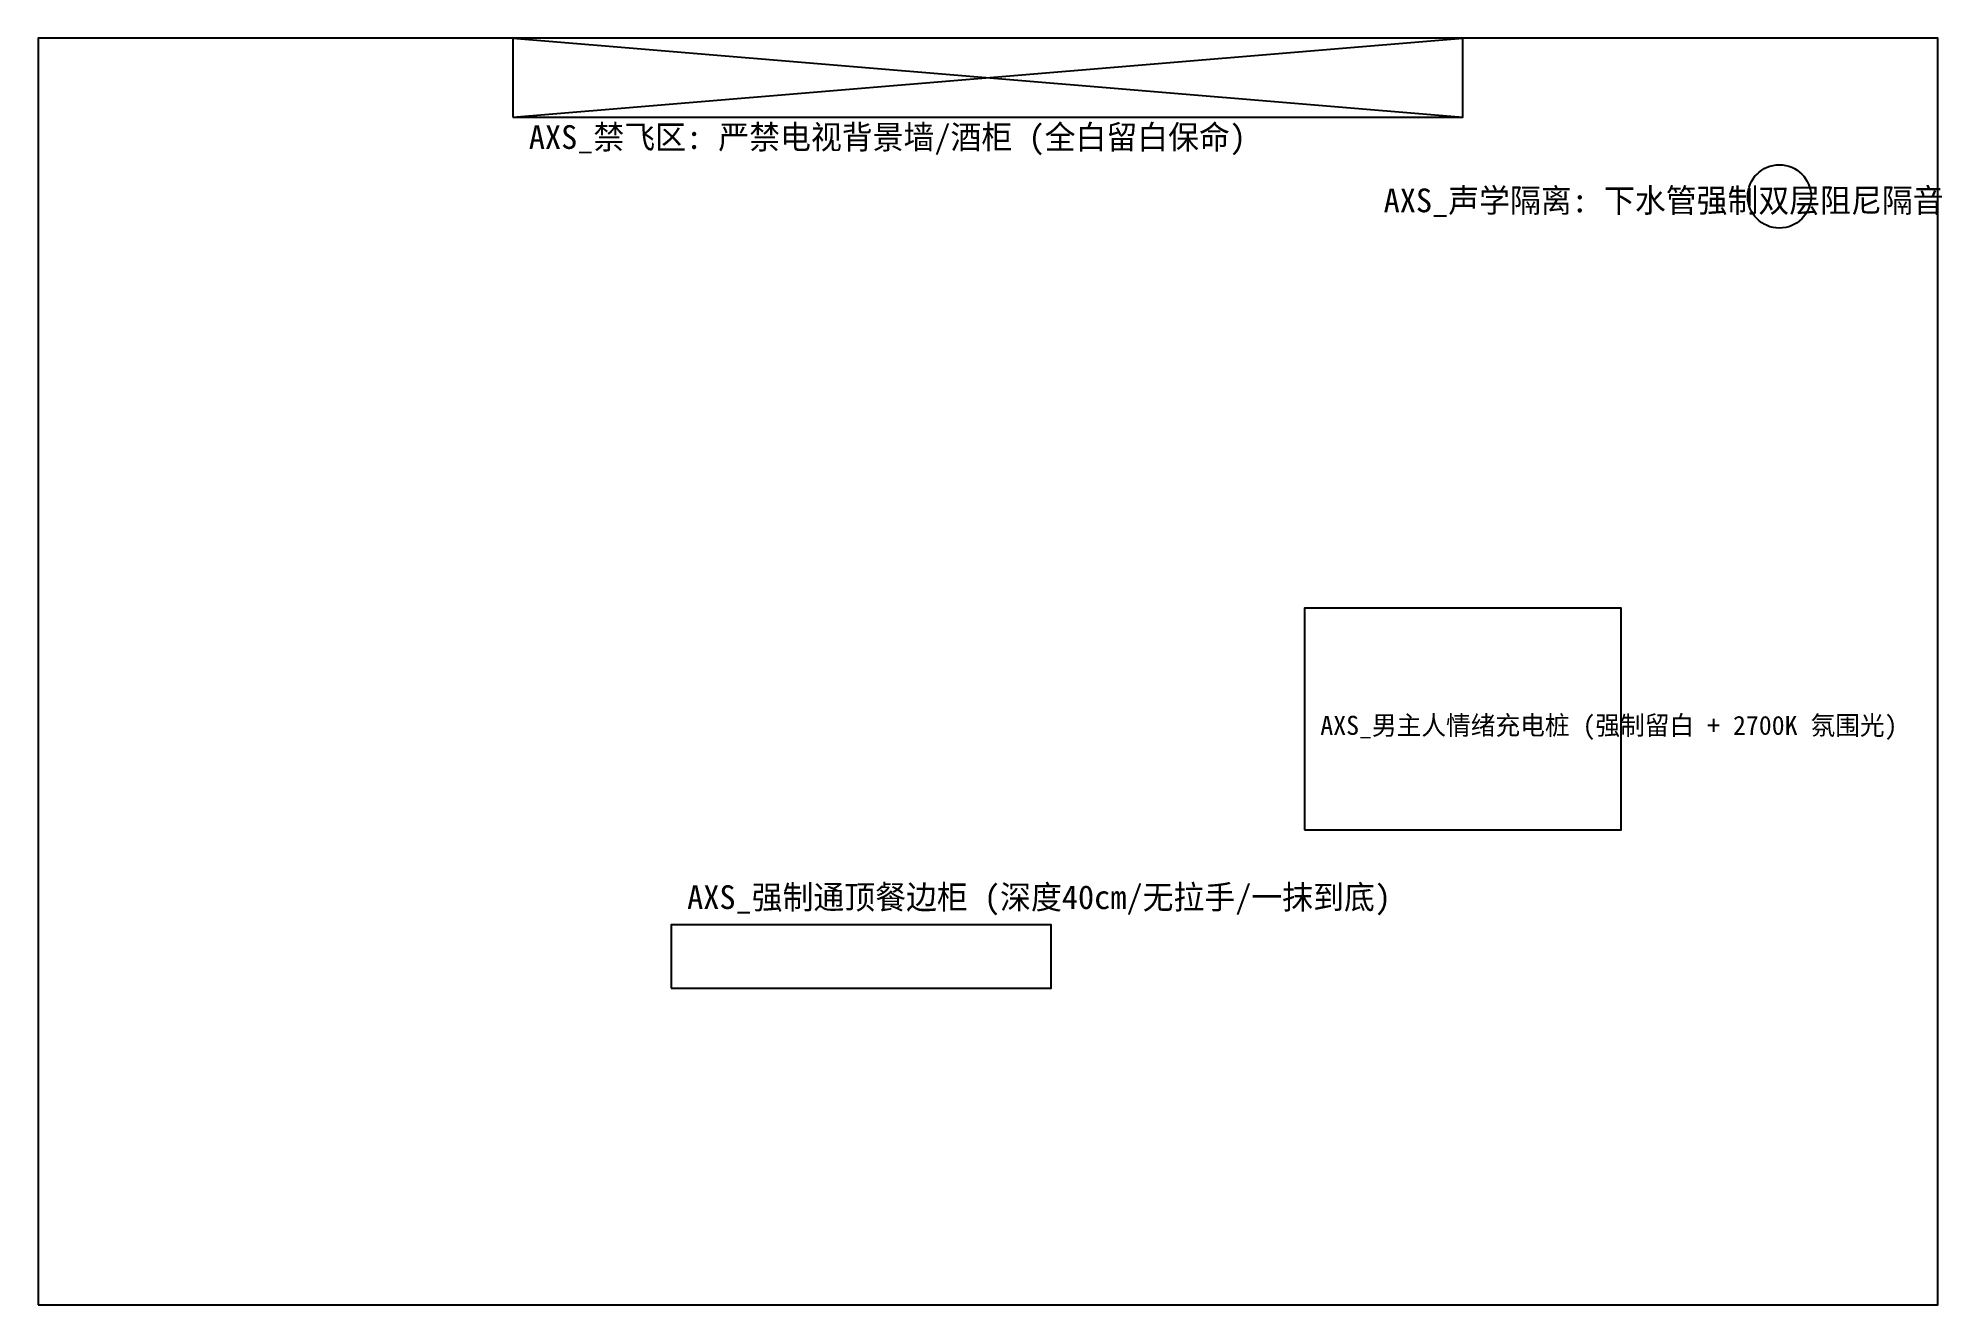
# Model space of a CAD drawing. Header units: metres. Extents: x 0 to 12027, y 0 to 8000.
import ezdxf

# ---------------------------------------------------------------- set-up
doc = ezdxf.new("R2010")
doc.units = ezdxf.units.M
for name, color, linetype in [('AXS_声学强制隔离带', 4, 'Continuous'), ('AXS_精神角落屏蔽区', 3, 'Continuous'), ('AXS_绝对收纳红线', 1, 'Continuous'), ('AXS_资金熔断禁飞区', 1, 'Continuous')]:
    doc.layers.add(name, color=color, linetype=linetype)

msp = doc.modelspace()

# ---------------------------------------------------------------- linework, layer by layer
msp.add_lwpolyline([(0, 0), (12000, 0), (12000, 8000), (0, 8000)], close=True)
at = {"layer": 'AXS_声学强制隔离带'}
msp.add_circle((11000, 7000), 200, dxfattribs=at)
at = {"layer": 'AXS_精神角落屏蔽区'}
msp.add_lwpolyline([(8000, 3000), (10000, 3000), (10000, 4400), (8000, 4400)], close=True, dxfattribs=at)
at = {"layer": 'AXS_绝对收纳红线'}
msp.add_lwpolyline([(4000, 2000), (6400, 2000), (6400, 2400), (4000, 2400)], close=True, dxfattribs=at)
at = {"layer": 'AXS_资金熔断禁飞区'}
for p, q in [((3000, 7500), (9000, 8000)), ((3000, 8000), (9000, 7500))]:
    msp.add_line(p, q, dxfattribs=at)
msp.add_lwpolyline([(3000, 7500), (9000, 7500), (9000, 8000), (3000, 8000)], close=True, dxfattribs=at)

# ---------------------------------------------------------------- texts
at = {"layer": 'AXS_声学强制隔离带'}
msp.add_text('AXS_声学隔离: 下水管强制双层阻尼隔音', height=150, dxfattribs=at).set_placement((8500, 6900))
at = {"layer": 'AXS_精神角落屏蔽区'}
msp.add_text('AXS_男主人情绪充电桩 (强制留白 + 2700K 氛围光)', height=120, dxfattribs=at).set_placement((8100, 3600))
at = {"layer": 'AXS_绝对收纳红线'}
msp.add_text('AXS_强制通顶餐边柜 (深度40cm/无拉手/一抹到底)', height=150, dxfattribs=at).set_placement((4100, 2500))
at = {"layer": 'AXS_资金熔断禁飞区'}
msp.add_text('AXS_禁飞区: 严禁电视背景墙/酒柜 (全白留白保命)', height=150, dxfattribs=at).set_placement((3100, 7300))

doc.saveas('drawing.dxf')
